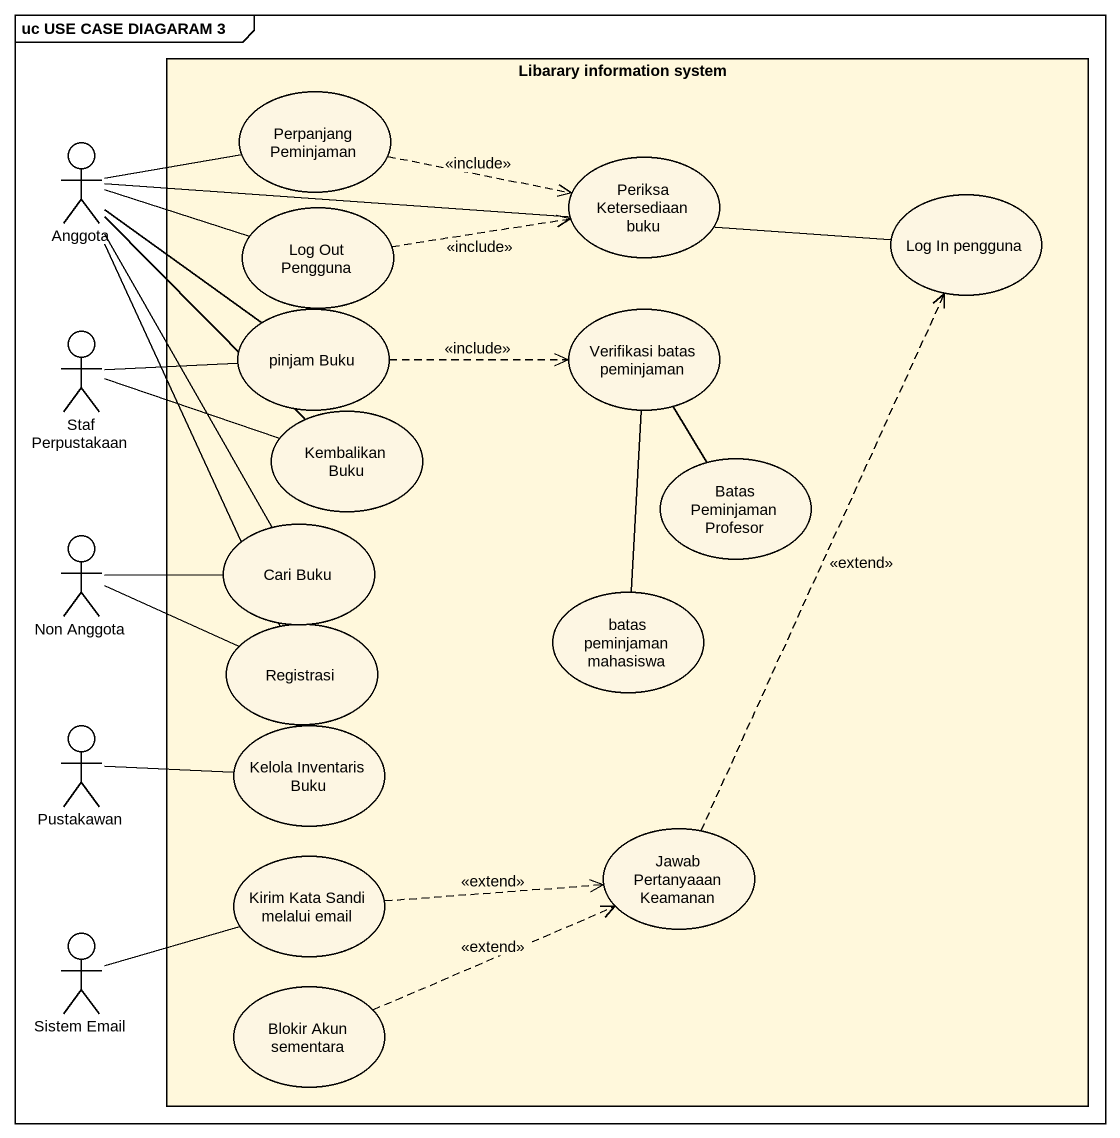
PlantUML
@startuml
mainframe uc USE CASE DIAGARAM 3
rectangle "Libarary information system" as Libarary_information_system #FFF8DC {
  usecase "Perpanjang Peminjaman" as Perpanjang_Peminjaman
  usecase "Periksa Ketersediaan buku" as Periksa_Ketersediaan_buku
  usecase "Log In pengguna" as Log_In_pengguna
  usecase "Log Out Pengguna" as Log_Out_Pengguna
  usecase "pinjam Buku" as pinjam_Buku
  usecase "Verifikasi batas peminjaman" as Verifikasi_batas_peminjaman
  usecase "Kembalikan Buku" as Kembalikan_Buku
  usecase "Batas Peminjaman Profesor" as Batas_Peminjaman_Profesor
  usecase "Cari Buku" as Cari_Buku
  usecase Registrasi
  usecase "batas peminjaman mahasiswa" as batas_peminjaman_mahasiswa
  usecase "Kelola Inventaris Buku" as Kelola_Inventaris_Buku
  usecase "Jawab Pertanyaaan Keamanan" as Jawab_Pertanyaaan_Keamanan
  usecase "Kirim Kata Sandi melalui email" as Kirim_Kata_Sandi_melalui
  usecase "Blokir Akun sementara" as Blokir_Akun_sementara
}
actor Anggota
actor "Staf Perpustakaan" as Staf_Perpustakaan
actor "Non Anggota" as Non_Anggota
actor Pustakawan
actor "Sistem Email" as Sistem_Email
Perpanjang_Peminjaman .right.> Periksa_Ketersediaan_buku : <<include>>
Anggota -right- Perpanjang_Peminjaman
Anggota -right- Log_In_pengguna
Anggota -right- Log_Out_Pengguna
Anggota -- pinjam_Buku
Anggota -- Kembalikan_Buku
Anggota -- Cari_Buku
Anggota -- Registrasi
Log_Out_Pengguna .right.> Periksa_Ketersediaan_buku : <<include>>
pinjam_Buku .right.> Verifikasi_batas_peminjaman : <<include>>
Staf_Perpustakaan -right- pinjam_Buku
Staf_Perpustakaan -right- Kembalikan_Buku
Batas_Peminjaman_Profesor -up- Verifikasi_batas_peminjaman
Non_Anggota -right- Cari_Buku
Non_Anggota -right- Registrasi
batas_peminjaman_mahasiswa -up- Verifikasi_batas_peminjaman
Pustakawan -right- Kelola_Inventaris_Buku
Jawab_Pertanyaaan_Keamanan .up.> Log_In_pengguna : <<extend>>
Kirim_Kata_Sandi_melalui .right.> Jawab_Pertanyaaan_Keamanan : <<extend>>
Sistem_Email -right- Kirim_Kata_Sandi_melalui
Blokir_Akun_sementara .right.> Jawab_Pertanyaaan_Keamanan : <<extend>>
@enduml
